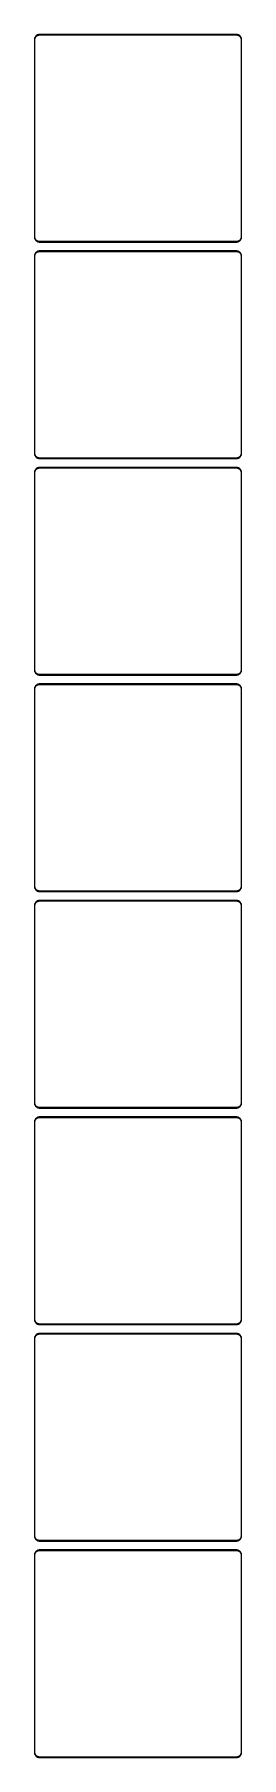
# Model space of a CAD drawing. Header units: metres. Extents: x -105 to 105, y 3180 to 6456.
# Drawn here: x -105 to 105, y 4713 to 6456 of the extents above; entities that cross this region are included whole.
import ezdxf

# ---------------------------------------------------------------- set-up
doc = ezdxf.new("R2010")
doc.units = ezdxf.units.M

msp = doc.modelspace()

# ---------------------------------------------------------------- linework, layer by layer
for p, q in [((-104.961, 6451.63), (-105, 6451)), ((-105, 6451), (-105, 6251)), ((-104.843, 6452.24), (-104.961, 6451.63)), ((-104.649, 6452.84), (-104.843, 6452.24)), ((-104.382, 6453.41), (-104.649, 6452.84)), ((-104.5, 6450.75), (-104.463, 6451.35)), ((-104.5, 6251.25), (-104.5, 6450.75)), ((-104.463, 6451.35), (-104.351, 6451.93)), ((-104.045, 6453.94), (-104.382, 6453.41)), ((-104.351, 6451.93), (-104.166, 6452.5)), ((-104.166, 6452.5), (-103.912, 6453.04)), ((-103.645, 6454.42), (-104.045, 6453.94)), ((-103.912, 6453.04), (-103.593, 6453.54)), ((-103.187, 6454.85), (-103.645, 6454.42)), ((-103.593, 6453.54), (-103.213, 6454)), ((-103.213, 6454), (-102.778, 6454.41)), ((-102.679, 6455.22), (-103.187, 6454.85)), ((-102.778, 6454.41), (-102.295, 6454.76)), ((-102.129, 6455.52), (-102.679, 6455.22)), ((-102.295, 6454.76), (-101.772, 6455.05)), ((-101.545, 6455.76), (-102.129, 6455.52)), ((-101.772, 6455.05), (-101.218, 6455.27)), ((-100.937, 6455.91), (-101.545, 6455.76)), ((-101.218, 6455.27), (-100.64, 6455.42)), ((-100.314, 6455.99), (-100.937, 6455.91)), ((-100.64, 6455.42), (-100.048, 6455.49)), ((100.314, 6455.99), (-100.314, 6455.99)), ((-100.048, 6455.49), (100.048, 6455.49)), ((100.048, 6455.49), (100.64, 6455.42)), ((100.937, 6455.91), (100.314, 6455.99)), ((100.64, 6455.42), (101.218, 6455.27)), ((101.545, 6455.76), (100.937, 6455.91)), ((101.218, 6455.27), (101.772, 6455.05)), ((102.129, 6455.52), (101.545, 6455.76)), ((101.772, 6455.05), (102.295, 6454.76)), ((102.679, 6455.22), (102.129, 6455.52)), ((102.295, 6454.76), (102.778, 6454.41)), ((103.187, 6454.85), (102.679, 6455.22)), ((102.778, 6454.41), (103.213, 6454)), ((103.645, 6454.42), (103.187, 6454.85)), ((103.213, 6454), (103.593, 6453.54)), ((103.593, 6453.54), (103.912, 6453.04)), ((104.045, 6453.94), (103.645, 6454.42)), ((103.912, 6453.04), (104.166, 6452.5)), ((104.382, 6453.41), (104.045, 6453.94)), ((104.166, 6452.5), (104.351, 6451.93)), ((104.351, 6451.93), (104.463, 6451.35)), ((104.649, 6452.84), (104.382, 6453.41)), ((104.463, 6451.35), (104.5, 6450.75)), ((104.5, 6450.75), (104.5, 6251.25)), ((104.843, 6452.24), (104.649, 6452.84)), ((104.961, 6451.63), (104.843, 6452.24)), ((105, 6451), (104.961, 6451.63)), ((105, 6251), (105, 6451)), ((-105, 6251), (-104.961, 6250.37)), ((-104.961, 6250.37), (-104.843, 6249.76)), ((-104.843, 6249.76), (-104.649, 6249.16)), ((-104.649, 6249.16), (-104.382, 6248.59)), ((-104.463, 6250.65), (-104.5, 6251.25)), ((-104.351, 6250.07), (-104.463, 6250.65)), ((-104.382, 6248.59), (-104.045, 6248.06)), ((-104.166, 6249.5), (-104.351, 6250.07)), ((-103.912, 6248.96), (-104.166, 6249.5)), ((-104.045, 6248.06), (-103.645, 6247.58)), ((-103.593, 6248.46), (-103.912, 6248.96)), ((-103.645, 6247.58), (-103.187, 6247.15)), ((-103.213, 6248), (-103.593, 6248.46)), ((-102.778, 6247.59), (-103.213, 6248)), ((-103.187, 6247.15), (-102.679, 6246.78)), ((-102.295, 6247.24), (-102.778, 6247.59)), ((-102.679, 6246.78), (-102.129, 6246.48)), ((-101.772, 6246.95), (-102.295, 6247.24)), ((-102.129, 6246.48), (-101.545, 6246.24)), ((-101.218, 6246.73), (-101.772, 6246.95)), ((-101.545, 6246.24), (-100.937, 6246.09)), ((-100.64, 6246.58), (-101.218, 6246.73)), ((-100.937, 6246.09), (-100.314, 6246.01)), ((-100.048, 6246.51), (-100.64, 6246.58)), ((-100.314, 6246.01), (100.314, 6246.01)), ((100.048, 6246.51), (-100.048, 6246.51)), ((100.64, 6246.58), (100.048, 6246.51)), ((100.314, 6246.01), (100.937, 6246.09)), ((101.218, 6246.73), (100.64, 6246.58)), ((100.937, 6246.09), (101.545, 6246.24)), ((101.772, 6246.95), (101.218, 6246.73)), ((101.545, 6246.24), (102.129, 6246.48)), ((102.295, 6247.24), (101.772, 6246.95)), ((102.129, 6246.48), (102.679, 6246.78)), ((102.778, 6247.59), (102.295, 6247.24)), ((102.679, 6246.78), (103.187, 6247.15)), ((103.213, 6248), (102.778, 6247.59)), ((103.187, 6247.15), (103.645, 6247.58)), ((103.593, 6248.46), (103.213, 6248)), ((103.912, 6248.96), (103.593, 6248.46)), ((103.645, 6247.58), (104.045, 6248.06)), ((104.166, 6249.5), (103.912, 6248.96)), ((104.045, 6248.06), (104.382, 6248.59)), ((104.351, 6250.07), (104.166, 6249.5)), ((104.463, 6250.65), (104.351, 6250.07)), ((104.382, 6248.59), (104.649, 6249.16)), ((104.5, 6251.25), (104.463, 6250.65)), ((104.649, 6249.16), (104.843, 6249.76)), ((104.843, 6249.76), (104.961, 6250.37)), ((104.961, 6250.37), (105, 6251)), ((-104.961, 6232.63), (-105, 6232)), ((-105, 6232), (-105, 6032)), ((-104.843, 6233.24), (-104.961, 6232.63)), ((-104.649, 6233.84), (-104.843, 6233.24)), ((-104.382, 6234.41), (-104.649, 6233.84)), ((-104.5, 6231.75), (-104.463, 6232.35)), ((-104.5, 6032.25), (-104.5, 6231.75)), ((-104.463, 6232.35), (-104.351, 6232.93)), ((-104.045, 6234.94), (-104.382, 6234.41)), ((-104.351, 6232.93), (-104.166, 6233.5)), ((-104.166, 6233.5), (-103.912, 6234.04)), ((-103.645, 6235.42), (-104.045, 6234.94)), ((-103.912, 6234.04), (-103.593, 6234.54)), ((-103.187, 6235.85), (-103.645, 6235.42)), ((-103.593, 6234.54), (-103.213, 6235)), ((-103.213, 6235), (-102.778, 6235.41)), ((-102.679, 6236.22), (-103.187, 6235.85)), ((-102.778, 6235.41), (-102.295, 6235.76)), ((-102.129, 6236.52), (-102.679, 6236.22)), ((-102.295, 6235.76), (-101.772, 6236.05)), ((-101.545, 6236.76), (-102.129, 6236.52)), ((-101.772, 6236.05), (-101.218, 6236.27)), ((-100.937, 6236.91), (-101.545, 6236.76)), ((-101.218, 6236.27), (-100.64, 6236.42)), ((-100.314, 6236.99), (-100.937, 6236.91)), ((-100.64, 6236.42), (-100.048, 6236.49)), ((100.314, 6236.99), (-100.314, 6236.99)), ((-100.048, 6236.49), (100.048, 6236.49)), ((100.048, 6236.49), (100.64, 6236.42)), ((100.937, 6236.91), (100.314, 6236.99)), ((100.64, 6236.42), (101.218, 6236.27)), ((101.545, 6236.76), (100.937, 6236.91)), ((101.218, 6236.27), (101.772, 6236.05)), ((102.129, 6236.52), (101.545, 6236.76)), ((101.772, 6236.05), (102.295, 6235.76)), ((102.679, 6236.22), (102.129, 6236.52)), ((102.295, 6235.76), (102.778, 6235.41)), ((103.187, 6235.85), (102.679, 6236.22)), ((102.778, 6235.41), (103.213, 6235)), ((103.645, 6235.42), (103.187, 6235.85)), ((103.213, 6235), (103.593, 6234.54)), ((103.593, 6234.54), (103.912, 6234.04)), ((104.045, 6234.94), (103.645, 6235.42)), ((103.912, 6234.04), (104.166, 6233.5)), ((104.382, 6234.41), (104.045, 6234.94)), ((104.166, 6233.5), (104.351, 6232.93)), ((104.351, 6232.93), (104.463, 6232.35)), ((104.649, 6233.84), (104.382, 6234.41)), ((104.463, 6232.35), (104.5, 6231.75)), ((104.5, 6231.75), (104.5, 6032.25)), ((104.843, 6233.24), (104.649, 6233.84)), ((104.961, 6232.63), (104.843, 6233.24)), ((105, 6232), (104.961, 6232.63)), ((105, 6032), (105, 6232)), ((-105, 6032), (-104.961, 6031.37)), ((-104.961, 6031.37), (-104.843, 6030.76)), ((-104.843, 6030.76), (-104.649, 6030.16)), ((-104.463, 6031.65), (-104.5, 6032.25)), ((-104.351, 6031.07), (-104.463, 6031.65)), ((-104.166, 6030.5), (-104.351, 6031.07)), ((104.351, 6031.07), (104.166, 6030.5)), ((104.463, 6031.65), (104.351, 6031.07)), ((104.5, 6032.25), (104.463, 6031.65)), ((104.649, 6030.16), (104.843, 6030.76)), ((104.843, 6030.76), (104.961, 6031.37)), ((104.961, 6031.37), (105, 6032)), ((-104.961, 6013.63), (-105, 6013)), ((-104.843, 6014.24), (-104.961, 6013.63)), ((-104.649, 6014.84), (-104.843, 6014.24)), ((-104.649, 6030.16), (-104.382, 6029.59)), ((-104.382, 6015.41), (-104.649, 6014.84)), ((-104.5, 6012.75), (-104.463, 6013.35)), ((-104.463, 6013.35), (-104.351, 6013.93)), ((-104.382, 6029.59), (-104.045, 6029.06)), ((-104.045, 6015.94), (-104.382, 6015.41)), ((-104.351, 6013.93), (-104.166, 6014.5)), ((-103.912, 6029.96), (-104.166, 6030.5)), ((-104.166, 6014.5), (-103.912, 6015.04)), ((-104.045, 6029.06), (-103.645, 6028.58)), ((-103.645, 6016.42), (-104.045, 6015.94)), ((-103.593, 6029.46), (-103.912, 6029.96)), ((-103.912, 6015.04), (-103.593, 6015.54)), ((-103.645, 6028.58), (-103.187, 6028.15)), ((-103.187, 6016.85), (-103.645, 6016.42)), ((-103.213, 6029), (-103.593, 6029.46)), ((-103.593, 6015.54), (-103.213, 6016)), ((-102.778, 6028.59), (-103.213, 6029)), ((-103.213, 6016), (-102.778, 6016.41)), ((-103.187, 6028.15), (-102.679, 6027.78)), ((-102.679, 6017.22), (-103.187, 6016.85)), ((-102.295, 6028.24), (-102.778, 6028.59)), ((-102.778, 6016.41), (-102.295, 6016.76)), ((-102.679, 6027.78), (-102.129, 6027.48)), ((-102.129, 6017.52), (-102.679, 6017.22)), ((-101.772, 6027.95), (-102.295, 6028.24)), ((-102.295, 6016.76), (-101.772, 6017.05)), ((-102.129, 6027.48), (-101.545, 6027.24)), ((-101.545, 6017.76), (-102.129, 6017.52)), ((-101.218, 6027.73), (-101.772, 6027.95)), ((-101.772, 6017.05), (-101.218, 6017.27)), ((-101.545, 6027.24), (-100.937, 6027.09)), ((-100.937, 6017.91), (-101.545, 6017.76)), ((-100.64, 6027.58), (-101.218, 6027.73)), ((-101.218, 6017.27), (-100.64, 6017.42)), ((-100.937, 6027.09), (-100.314, 6027.01)), ((-100.314, 6017.99), (-100.937, 6017.91)), ((-100.048, 6027.51), (-100.64, 6027.58)), ((-100.64, 6017.42), (-100.048, 6017.49)), ((-100.314, 6027.01), (100.314, 6027.01)), ((100.314, 6017.99), (-100.314, 6017.99)), ((100.048, 6027.51), (-100.048, 6027.51)), ((-100.048, 6017.49), (100.048, 6017.49)), ((100.64, 6027.58), (100.048, 6027.51)), ((100.048, 6017.49), (100.64, 6017.42)), ((100.314, 6027.01), (100.937, 6027.09)), ((100.937, 6017.91), (100.314, 6017.99)), ((101.218, 6027.73), (100.64, 6027.58)), ((100.64, 6017.42), (101.218, 6017.27)), ((100.937, 6027.09), (101.545, 6027.24)), ((101.545, 6017.76), (100.937, 6017.91)), ((101.772, 6027.95), (101.218, 6027.73)), ((101.218, 6017.27), (101.772, 6017.05)), ((101.545, 6027.24), (102.129, 6027.48)), ((102.129, 6017.52), (101.545, 6017.76)), ((102.295, 6028.24), (101.772, 6027.95)), ((101.772, 6017.05), (102.295, 6016.76)), ((102.129, 6027.48), (102.679, 6027.78)), ((102.679, 6017.22), (102.129, 6017.52)), ((102.778, 6028.59), (102.295, 6028.24)), ((102.295, 6016.76), (102.778, 6016.41)), ((102.679, 6027.78), (103.187, 6028.15)), ((103.187, 6016.85), (102.679, 6017.22)), ((103.213, 6029), (102.778, 6028.59)), ((102.778, 6016.41), (103.213, 6016)), ((103.187, 6028.15), (103.645, 6028.58)), ((103.645, 6016.42), (103.187, 6016.85)), ((103.593, 6029.46), (103.213, 6029)), ((103.213, 6016), (103.593, 6015.54)), ((103.912, 6029.96), (103.593, 6029.46)), ((103.593, 6015.54), (103.912, 6015.04)), ((103.645, 6028.58), (104.045, 6029.06)), ((104.045, 6015.94), (103.645, 6016.42)), ((104.166, 6030.5), (103.912, 6029.96)), ((103.912, 6015.04), (104.166, 6014.5)), ((104.045, 6029.06), (104.382, 6029.59)), ((104.382, 6015.41), (104.045, 6015.94)), ((104.166, 6014.5), (104.351, 6013.93)), ((104.351, 6013.93), (104.463, 6013.35)), ((104.382, 6029.59), (104.649, 6030.16)), ((104.649, 6014.84), (104.382, 6015.41)), ((104.463, 6013.35), (104.5, 6012.75)), ((104.843, 6014.24), (104.649, 6014.84)), ((104.961, 6013.63), (104.843, 6014.24)), ((105, 6013), (104.961, 6013.63)), ((-105, 6013), (-105, 5813)), ((-104.5, 5813.25), (-104.5, 6012.75)), ((104.5, 6012.75), (104.5, 5813.25)), ((105, 5813), (105, 6013)), ((-105, 5813), (-104.961, 5812.37)), ((-104.961, 5812.37), (-104.843, 5811.76)), ((-104.843, 5811.76), (-104.649, 5811.16)), ((-104.649, 5811.16), (-104.382, 5810.59)), ((-104.463, 5812.65), (-104.5, 5813.25)), ((-104.351, 5812.07), (-104.463, 5812.65)), ((-104.382, 5810.59), (-104.045, 5810.06)), ((-104.166, 5811.5), (-104.351, 5812.07)), ((-103.912, 5810.96), (-104.166, 5811.5)), ((-104.045, 5810.06), (-103.645, 5809.58)), ((-103.593, 5810.46), (-103.912, 5810.96)), ((-103.645, 5809.58), (-103.187, 5809.15)), ((-103.213, 5810), (-103.593, 5810.46)), ((-102.778, 5809.59), (-103.213, 5810)), ((-103.187, 5809.15), (-102.679, 5808.78)), ((-102.295, 5809.24), (-102.778, 5809.59)), ((-102.679, 5808.78), (-102.129, 5808.48)), ((-101.772, 5808.95), (-102.295, 5809.24)), ((-102.129, 5808.48), (-101.545, 5808.24)), ((-101.218, 5808.73), (-101.772, 5808.95)), ((-101.545, 5808.24), (-100.937, 5808.09)), ((-100.64, 5808.58), (-101.218, 5808.73)), ((-100.937, 5808.09), (-100.314, 5808.01)), ((-100.048, 5808.51), (-100.64, 5808.58)), ((-100.314, 5808.01), (100.314, 5808.01)), ((100.048, 5808.51), (-100.048, 5808.51)), ((100.64, 5808.58), (100.048, 5808.51)), ((100.314, 5808.01), (100.937, 5808.09)), ((101.218, 5808.73), (100.64, 5808.58)), ((100.937, 5808.09), (101.545, 5808.24)), ((101.772, 5808.95), (101.218, 5808.73)), ((101.545, 5808.24), (102.129, 5808.48)), ((102.295, 5809.24), (101.772, 5808.95)), ((102.129, 5808.48), (102.679, 5808.78)), ((102.778, 5809.59), (102.295, 5809.24)), ((102.679, 5808.78), (103.187, 5809.15)), ((103.213, 5810), (102.778, 5809.59)), ((103.187, 5809.15), (103.645, 5809.58)), ((103.593, 5810.46), (103.213, 5810)), ((103.912, 5810.96), (103.593, 5810.46)), ((103.645, 5809.58), (104.045, 5810.06)), ((104.166, 5811.5), (103.912, 5810.96)), ((104.045, 5810.06), (104.382, 5810.59)), ((104.351, 5812.07), (104.166, 5811.5)), ((104.463, 5812.65), (104.351, 5812.07)), ((104.382, 5810.59), (104.649, 5811.16)), ((104.5, 5813.25), (104.463, 5812.65)), ((104.649, 5811.16), (104.843, 5811.76)), ((104.843, 5811.76), (104.961, 5812.37)), ((104.961, 5812.37), (105, 5813)), ((-104.961, 5794.63), (-105, 5794)), ((-105, 5794), (-105, 5594)), ((-104.843, 5795.24), (-104.961, 5794.63)), ((-104.649, 5795.84), (-104.843, 5795.24)), ((-104.382, 5796.41), (-104.649, 5795.84)), ((-104.5, 5793.75), (-104.463, 5794.35)), ((-104.5, 5594.25), (-104.5, 5793.75)), ((-104.463, 5794.35), (-104.351, 5794.93)), ((-104.045, 5796.94), (-104.382, 5796.41)), ((-104.351, 5794.93), (-104.166, 5795.5)), ((-104.166, 5795.5), (-103.912, 5796.04)), ((-103.645, 5797.42), (-104.045, 5796.94)), ((-103.912, 5796.04), (-103.593, 5796.54)), ((-103.187, 5797.85), (-103.645, 5797.42)), ((-103.593, 5796.54), (-103.213, 5797)), ((-103.213, 5797), (-102.778, 5797.41)), ((-102.679, 5798.22), (-103.187, 5797.85)), ((-102.778, 5797.41), (-102.295, 5797.76)), ((-102.129, 5798.52), (-102.679, 5798.22)), ((-102.295, 5797.76), (-101.772, 5798.05)), ((-101.545, 5798.76), (-102.129, 5798.52)), ((-101.772, 5798.05), (-101.218, 5798.27)), ((-100.937, 5798.91), (-101.545, 5798.76)), ((-101.218, 5798.27), (-100.64, 5798.42)), ((-100.314, 5798.99), (-100.937, 5798.91)), ((-100.64, 5798.42), (-100.048, 5798.49)), ((100.314, 5798.99), (-100.314, 5798.99)), ((-100.048, 5798.49), (100.048, 5798.49)), ((100.048, 5798.49), (100.64, 5798.42)), ((100.937, 5798.91), (100.314, 5798.99)), ((100.64, 5798.42), (101.218, 5798.27)), ((101.545, 5798.76), (100.937, 5798.91)), ((101.218, 5798.27), (101.772, 5798.05)), ((102.129, 5798.52), (101.545, 5798.76)), ((101.772, 5798.05), (102.295, 5797.76)), ((102.679, 5798.22), (102.129, 5798.52)), ((102.295, 5797.76), (102.778, 5797.41)), ((103.187, 5797.85), (102.679, 5798.22)), ((102.778, 5797.41), (103.213, 5797)), ((103.645, 5797.42), (103.187, 5797.85)), ((103.213, 5797), (103.593, 5796.54)), ((103.593, 5796.54), (103.912, 5796.04)), ((104.045, 5796.94), (103.645, 5797.42)), ((103.912, 5796.04), (104.166, 5795.5)), ((104.382, 5796.41), (104.045, 5796.94)), ((104.166, 5795.5), (104.351, 5794.93)), ((104.351, 5794.93), (104.463, 5794.35)), ((104.649, 5795.84), (104.382, 5796.41)), ((104.463, 5794.35), (104.5, 5793.75)), ((104.5, 5793.75), (104.5, 5594.25)), ((104.843, 5795.24), (104.649, 5795.84)), ((104.961, 5794.63), (104.843, 5795.24)), ((105, 5794), (104.961, 5794.63)), ((105, 5594), (105, 5794)), ((-105, 5594), (-104.961, 5593.37)), ((-104.961, 5593.37), (-104.843, 5592.76)), ((-104.843, 5592.76), (-104.649, 5592.16)), ((-104.649, 5592.16), (-104.382, 5591.59)), ((-104.463, 5593.65), (-104.5, 5594.25)), ((-104.351, 5593.07), (-104.463, 5593.65)), ((-104.382, 5591.59), (-104.045, 5591.06)), ((-104.045, 5577.94), (-104.382, 5577.41)), ((-104.166, 5592.5), (-104.351, 5593.07)), ((-103.912, 5591.96), (-104.166, 5592.5)), ((-104.045, 5591.06), (-103.645, 5590.58)), ((-103.645, 5578.42), (-104.045, 5577.94)), ((-103.593, 5591.46), (-103.912, 5591.96)), ((-103.912, 5577.04), (-103.593, 5577.54)), ((-103.645, 5590.58), (-103.187, 5590.15)), ((-103.187, 5578.85), (-103.645, 5578.42)), ((-103.213, 5591), (-103.593, 5591.46)), ((-103.593, 5577.54), (-103.213, 5578)), ((-102.778, 5590.59), (-103.213, 5591)), ((-103.213, 5578), (-102.778, 5578.41)), ((-103.187, 5590.15), (-102.679, 5589.78)), ((-102.679, 5579.22), (-103.187, 5578.85)), ((-102.295, 5590.24), (-102.778, 5590.59)), ((-102.778, 5578.41), (-102.295, 5578.76)), ((-102.679, 5589.78), (-102.129, 5589.48)), ((-102.129, 5579.52), (-102.679, 5579.22)), ((-101.772, 5589.95), (-102.295, 5590.24)), ((-102.295, 5578.76), (-101.772, 5579.05)), ((-102.129, 5589.48), (-101.545, 5589.24)), ((-101.545, 5579.76), (-102.129, 5579.52)), ((-101.218, 5589.73), (-101.772, 5589.95)), ((-101.772, 5579.05), (-101.218, 5579.27)), ((-101.545, 5589.24), (-100.937, 5589.09)), ((-100.937, 5579.91), (-101.545, 5579.76)), ((-100.64, 5589.58), (-101.218, 5589.73)), ((-101.218, 5579.27), (-100.64, 5579.42)), ((-100.937, 5589.09), (-100.314, 5589.01)), ((-100.314, 5579.99), (-100.937, 5579.91)), ((-100.048, 5589.51), (-100.64, 5589.58)), ((-100.64, 5579.42), (-100.048, 5579.49)), ((-100.314, 5589.01), (100.314, 5589.01)), ((100.314, 5579.99), (-100.314, 5579.99)), ((100.048, 5589.51), (-100.048, 5589.51)), ((-100.048, 5579.49), (100.048, 5579.49)), ((100.64, 5589.58), (100.048, 5589.51)), ((100.048, 5579.49), (100.64, 5579.42)), ((100.314, 5589.01), (100.937, 5589.09)), ((100.937, 5579.91), (100.314, 5579.99)), ((101.218, 5589.73), (100.64, 5589.58)), ((100.64, 5579.42), (101.218, 5579.27)), ((100.937, 5589.09), (101.545, 5589.24)), ((101.545, 5579.76), (100.937, 5579.91)), ((101.772, 5589.95), (101.218, 5589.73)), ((101.218, 5579.27), (101.772, 5579.05)), ((101.545, 5589.24), (102.129, 5589.48)), ((102.129, 5579.52), (101.545, 5579.76)), ((102.295, 5590.24), (101.772, 5589.95)), ((101.772, 5579.05), (102.295, 5578.76)), ((102.129, 5589.48), (102.679, 5589.78)), ((102.679, 5579.22), (102.129, 5579.52)), ((102.778, 5590.59), (102.295, 5590.24)), ((102.295, 5578.76), (102.778, 5578.41)), ((102.679, 5589.78), (103.187, 5590.15)), ((103.187, 5578.85), (102.679, 5579.22)), ((103.213, 5591), (102.778, 5590.59)), ((102.778, 5578.41), (103.213, 5578)), ((103.187, 5590.15), (103.645, 5590.58)), ((103.645, 5578.42), (103.187, 5578.85)), ((103.593, 5591.46), (103.213, 5591)), ((103.213, 5578), (103.593, 5577.54)), ((103.912, 5591.96), (103.593, 5591.46)), ((103.593, 5577.54), (103.912, 5577.04)), ((103.645, 5590.58), (104.045, 5591.06)), ((104.045, 5577.94), (103.645, 5578.42)), ((104.166, 5592.5), (103.912, 5591.96)), ((104.045, 5591.06), (104.382, 5591.59)), ((104.382, 5577.41), (104.045, 5577.94)), ((104.351, 5593.07), (104.166, 5592.5)), ((104.463, 5593.65), (104.351, 5593.07)), ((104.382, 5591.59), (104.649, 5592.16)), ((104.5, 5594.25), (104.463, 5593.65)), ((104.649, 5592.16), (104.843, 5592.76)), ((104.843, 5592.76), (104.961, 5593.37)), ((104.961, 5593.37), (105, 5594)), ((-104.961, 5575.63), (-105, 5575)), ((-105, 5575), (-105, 5375)), ((-104.843, 5576.24), (-104.961, 5575.63)), ((-104.649, 5576.84), (-104.843, 5576.24)), ((-104.382, 5577.41), (-104.649, 5576.84)), ((-104.5, 5574.75), (-104.463, 5575.35)), ((-104.5, 5375.25), (-104.5, 5574.75)), ((-104.463, 5575.35), (-104.351, 5575.93)), ((-104.351, 5575.93), (-104.166, 5576.5)), ((-104.166, 5576.5), (-103.912, 5577.04)), ((103.912, 5577.04), (104.166, 5576.5)), ((104.166, 5576.5), (104.351, 5575.93)), ((104.351, 5575.93), (104.463, 5575.35)), ((104.649, 5576.84), (104.382, 5577.41)), ((104.463, 5575.35), (104.5, 5574.75)), ((104.5, 5574.75), (104.5, 5375.25)), ((104.843, 5576.24), (104.649, 5576.84)), ((104.961, 5575.63), (104.843, 5576.24)), ((105, 5575), (104.961, 5575.63)), ((105, 5375), (105, 5575)), ((-105, 5375), (-104.961, 5374.37)), ((-104.961, 5374.37), (-104.843, 5373.76)), ((-104.843, 5373.76), (-104.649, 5373.16)), ((-104.649, 5373.16), (-104.382, 5372.59)), ((-104.463, 5374.65), (-104.5, 5375.25)), ((-104.351, 5374.07), (-104.463, 5374.65)), ((-104.382, 5372.59), (-104.045, 5372.06)), ((-104.166, 5373.5), (-104.351, 5374.07)), ((-103.912, 5372.96), (-104.166, 5373.5)), ((-104.045, 5372.06), (-103.645, 5371.58)), ((-103.593, 5372.46), (-103.912, 5372.96)), ((-103.645, 5371.58), (-103.187, 5371.15)), ((-103.213, 5372), (-103.593, 5372.46)), ((-102.778, 5371.59), (-103.213, 5372)), ((-103.187, 5371.15), (-102.679, 5370.78)), ((-102.295, 5371.24), (-102.778, 5371.59)), ((-102.679, 5370.78), (-102.129, 5370.48)), ((-101.772, 5370.95), (-102.295, 5371.24)), ((-102.129, 5370.48), (-101.545, 5370.24)), ((-101.218, 5370.73), (-101.772, 5370.95)), ((-101.545, 5370.24), (-100.937, 5370.09)), ((-100.64, 5370.58), (-101.218, 5370.73)), ((-100.937, 5370.09), (-100.314, 5370.01)), ((-100.048, 5370.51), (-100.64, 5370.58)), ((-100.314, 5370.01), (100.314, 5370.01)), ((100.048, 5370.51), (-100.048, 5370.51)), ((100.64, 5370.58), (100.048, 5370.51)), ((100.314, 5370.01), (100.937, 5370.09)), ((101.218, 5370.73), (100.64, 5370.58)), ((100.937, 5370.09), (101.545, 5370.24)), ((101.772, 5370.95), (101.218, 5370.73)), ((101.545, 5370.24), (102.129, 5370.48)), ((102.295, 5371.24), (101.772, 5370.95)), ((102.129, 5370.48), (102.679, 5370.78)), ((102.778, 5371.59), (102.295, 5371.24)), ((102.679, 5370.78), (103.187, 5371.15)), ((103.213, 5372), (102.778, 5371.59)), ((103.187, 5371.15), (103.645, 5371.58)), ((103.593, 5372.46), (103.213, 5372)), ((103.912, 5372.96), (103.593, 5372.46)), ((103.645, 5371.58), (104.045, 5372.06)), ((104.166, 5373.5), (103.912, 5372.96)), ((104.045, 5372.06), (104.382, 5372.59)), ((104.351, 5374.07), (104.166, 5373.5)), ((104.463, 5374.65), (104.351, 5374.07)), ((104.382, 5372.59), (104.649, 5373.16)), ((104.5, 5375.25), (104.463, 5374.65)), ((104.649, 5373.16), (104.843, 5373.76)), ((104.843, 5373.76), (104.961, 5374.37)), ((104.961, 5374.37), (105, 5375)), ((-104.961, 5356.63), (-105, 5356)), ((-105, 5356), (-105, 5156)), ((-104.843, 5357.24), (-104.961, 5356.63)), ((-104.649, 5357.84), (-104.843, 5357.24)), ((-104.382, 5358.41), (-104.649, 5357.84)), ((-104.5, 5355.75), (-104.463, 5356.35)), ((-104.5, 5156.25), (-104.5, 5355.75)), ((-104.463, 5356.35), (-104.351, 5356.93)), ((-104.045, 5358.94), (-104.382, 5358.41)), ((-104.351, 5356.93), (-104.166, 5357.5)), ((-104.166, 5357.5), (-103.912, 5358.04)), ((-103.645, 5359.42), (-104.045, 5358.94)), ((-103.912, 5358.04), (-103.593, 5358.54)), ((-103.187, 5359.85), (-103.645, 5359.42)), ((-103.593, 5358.54), (-103.213, 5359)), ((-103.213, 5359), (-102.778, 5359.41)), ((-102.679, 5360.22), (-103.187, 5359.85)), ((-102.778, 5359.41), (-102.295, 5359.76)), ((-102.129, 5360.52), (-102.679, 5360.22)), ((-102.295, 5359.76), (-101.772, 5360.05)), ((-101.545, 5360.76), (-102.129, 5360.52)), ((-101.772, 5360.05), (-101.218, 5360.27)), ((-100.937, 5360.91), (-101.545, 5360.76)), ((-101.218, 5360.27), (-100.64, 5360.42)), ((-100.314, 5360.99), (-100.937, 5360.91)), ((-100.64, 5360.42), (-100.048, 5360.49)), ((100.314, 5360.99), (-100.314, 5360.99)), ((-100.048, 5360.49), (100.048, 5360.49)), ((100.048, 5360.49), (100.64, 5360.42)), ((100.937, 5360.91), (100.314, 5360.99)), ((100.64, 5360.42), (101.218, 5360.27)), ((101.545, 5360.76), (100.937, 5360.91)), ((101.218, 5360.27), (101.772, 5360.05)), ((102.129, 5360.52), (101.545, 5360.76)), ((101.772, 5360.05), (102.295, 5359.76)), ((102.679, 5360.22), (102.129, 5360.52)), ((102.295, 5359.76), (102.778, 5359.41)), ((103.187, 5359.85), (102.679, 5360.22)), ((102.778, 5359.41), (103.213, 5359)), ((103.645, 5359.42), (103.187, 5359.85)), ((103.213, 5359), (103.593, 5358.54)), ((103.593, 5358.54), (103.912, 5358.04)), ((104.045, 5358.94), (103.645, 5359.42)), ((103.912, 5358.04), (104.166, 5357.5)), ((104.382, 5358.41), (104.045, 5358.94)), ((104.166, 5357.5), (104.351, 5356.93)), ((104.351, 5356.93), (104.463, 5356.35)), ((104.649, 5357.84), (104.382, 5358.41)), ((104.463, 5356.35), (104.5, 5355.75)), ((104.5, 5355.75), (104.5, 5156.25)), ((104.843, 5357.24), (104.649, 5357.84)), ((104.961, 5356.63), (104.843, 5357.24)), ((105, 5356), (104.961, 5356.63)), ((105, 5156), (105, 5356)), ((-105, 5156), (-104.961, 5155.37)), ((-104.961, 5155.37), (-104.843, 5154.76)), ((-104.843, 5154.76), (-104.649, 5154.16)), ((-104.649, 5154.16), (-104.382, 5153.59)), ((-104.463, 5155.65), (-104.5, 5156.25)), ((-104.351, 5155.07), (-104.463, 5155.65)), ((-104.382, 5153.59), (-104.045, 5153.06)), ((-104.166, 5154.5), (-104.351, 5155.07)), ((-103.912, 5153.96), (-104.166, 5154.5)), ((-104.045, 5153.06), (-103.645, 5152.58)), ((-103.593, 5153.46), (-103.912, 5153.96)), ((-103.645, 5152.58), (-103.187, 5152.15)), ((-103.213, 5153), (-103.593, 5153.46)), ((-102.778, 5152.59), (-103.213, 5153)), ((-103.187, 5152.15), (-102.679, 5151.78)), ((-102.295, 5152.24), (-102.778, 5152.59)), ((-102.679, 5151.78), (-102.129, 5151.48)), ((-101.772, 5151.95), (-102.295, 5152.24)), ((-102.129, 5151.48), (-101.545, 5151.24)), ((-101.218, 5151.73), (-101.772, 5151.95)), ((-101.545, 5151.24), (-100.937, 5151.09)), ((-100.937, 5141.91), (-101.545, 5141.76)), ((-100.64, 5151.58), (-101.218, 5151.73)), ((-100.937, 5151.09), (-100.314, 5151.01)), ((-100.314, 5141.99), (-100.937, 5141.91)), ((-100.048, 5151.51), (-100.64, 5151.58)), ((-100.314, 5151.01), (100.314, 5151.01)), ((100.314, 5141.99), (-100.314, 5141.99)), ((100.048, 5151.51), (-100.048, 5151.51)), ((100.64, 5151.58), (100.048, 5151.51)), ((100.314, 5151.01), (100.937, 5151.09)), ((100.937, 5141.91), (100.314, 5141.99)), ((101.218, 5151.73), (100.64, 5151.58)), ((100.937, 5151.09), (101.545, 5151.24)), ((101.545, 5141.76), (100.937, 5141.91)), ((101.772, 5151.95), (101.218, 5151.73)), ((101.545, 5151.24), (102.129, 5151.48)), ((102.295, 5152.24), (101.772, 5151.95)), ((102.129, 5151.48), (102.679, 5151.78)), ((102.778, 5152.59), (102.295, 5152.24)), ((102.679, 5151.78), (103.187, 5152.15)), ((103.213, 5153), (102.778, 5152.59)), ((103.187, 5152.15), (103.645, 5152.58)), ((103.593, 5153.46), (103.213, 5153)), ((103.912, 5153.96), (103.593, 5153.46)), ((103.645, 5152.58), (104.045, 5153.06)), ((104.166, 5154.5), (103.912, 5153.96)), ((104.045, 5153.06), (104.382, 5153.59)), ((104.351, 5155.07), (104.166, 5154.5)), ((104.463, 5155.65), (104.351, 5155.07)), ((104.382, 5153.59), (104.649, 5154.16)), ((104.5, 5156.25), (104.463, 5155.65)), ((104.649, 5154.16), (104.843, 5154.76)), ((104.843, 5154.76), (104.961, 5155.37)), ((104.961, 5155.37), (105, 5156)), ((-104.961, 5137.63), (-105, 5137)), ((-105, 5137), (-105, 4937)), ((-104.843, 5138.24), (-104.961, 5137.63)), ((-104.649, 5138.84), (-104.843, 5138.24)), ((-104.382, 5139.41), (-104.649, 5138.84)), ((-104.5, 5136.75), (-104.463, 5137.35)), ((-104.5, 4937.25), (-104.5, 5136.75)), ((-104.463, 5137.35), (-104.351, 5137.93)), ((-104.045, 5139.94), (-104.382, 5139.41)), ((-104.351, 5137.93), (-104.166, 5138.5)), ((-104.166, 5138.5), (-103.912, 5139.04)), ((-103.645, 5140.42), (-104.045, 5139.94)), ((-103.912, 5139.04), (-103.593, 5139.54)), ((-103.187, 5140.85), (-103.645, 5140.42)), ((-103.593, 5139.54), (-103.213, 5140)), ((-103.213, 5140), (-102.778, 5140.41)), ((-102.679, 5141.22), (-103.187, 5140.85)), ((-102.778, 5140.41), (-102.295, 5140.76)), ((-102.129, 5141.52), (-102.679, 5141.22)), ((-102.295, 5140.76), (-101.772, 5141.05)), ((-101.545, 5141.76), (-102.129, 5141.52)), ((-101.772, 5141.05), (-101.218, 5141.27)), ((-101.218, 5141.27), (-100.64, 5141.42)), ((-100.64, 5141.42), (-100.048, 5141.49)), ((-100.048, 5141.49), (100.048, 5141.49)), ((100.048, 5141.49), (100.64, 5141.42)), ((100.64, 5141.42), (101.218, 5141.27)), ((101.218, 5141.27), (101.772, 5141.05)), ((102.129, 5141.52), (101.545, 5141.76)), ((101.772, 5141.05), (102.295, 5140.76)), ((102.679, 5141.22), (102.129, 5141.52)), ((102.295, 5140.76), (102.778, 5140.41)), ((103.187, 5140.85), (102.679, 5141.22)), ((102.778, 5140.41), (103.213, 5140)), ((103.645, 5140.42), (103.187, 5140.85)), ((103.213, 5140), (103.593, 5139.54)), ((103.593, 5139.54), (103.912, 5139.04)), ((104.045, 5139.94), (103.645, 5140.42)), ((103.912, 5139.04), (104.166, 5138.5)), ((104.382, 5139.41), (104.045, 5139.94)), ((104.166, 5138.5), (104.351, 5137.93)), ((104.351, 5137.93), (104.463, 5137.35)), ((104.649, 5138.84), (104.382, 5139.41)), ((104.463, 5137.35), (104.5, 5136.75)), ((104.5, 5136.75), (104.5, 4937.25)), ((104.843, 5138.24), (104.649, 5138.84)), ((104.961, 5137.63), (104.843, 5138.24)), ((105, 5137), (104.961, 5137.63)), ((105, 4937), (105, 5137)), ((-105, 4937), (-104.961, 4936.37)), ((-104.961, 4936.37), (-104.843, 4935.76)), ((-104.843, 4935.76), (-104.649, 4935.16)), ((-104.649, 4935.16), (-104.382, 4934.59)), ((-104.463, 4936.65), (-104.5, 4937.25)), ((-104.351, 4936.07), (-104.463, 4936.65)), ((-104.382, 4934.59), (-104.045, 4934.06)), ((-104.166, 4935.5), (-104.351, 4936.07)), ((-103.912, 4934.96), (-104.166, 4935.5)), ((-104.045, 4934.06), (-103.645, 4933.58)), ((-103.593, 4934.46), (-103.912, 4934.96)), ((-103.645, 4933.58), (-103.187, 4933.15)), ((-103.213, 4934), (-103.593, 4934.46)), ((-102.778, 4933.59), (-103.213, 4934)), ((-103.187, 4933.15), (-102.679, 4932.78)), ((-102.295, 4933.24), (-102.778, 4933.59)), ((-102.679, 4932.78), (-102.129, 4932.48)), ((-101.772, 4932.95), (-102.295, 4933.24)), ((-101.218, 4932.73), (-101.772, 4932.95)), ((-100.64, 4932.58), (-101.218, 4932.73)), ((101.218, 4932.73), (100.64, 4932.58)), ((101.772, 4932.95), (101.218, 4932.73)), ((102.295, 4933.24), (101.772, 4932.95)), ((102.129, 4932.48), (102.679, 4932.78)), ((102.778, 4933.59), (102.295, 4933.24)), ((102.679, 4932.78), (103.187, 4933.15)), ((103.213, 4934), (102.778, 4933.59)), ((103.187, 4933.15), (103.645, 4933.58)), ((103.593, 4934.46), (103.213, 4934)), ((103.912, 4934.96), (103.593, 4934.46)), ((103.645, 4933.58), (104.045, 4934.06)), ((104.166, 4935.5), (103.912, 4934.96)), ((104.045, 4934.06), (104.382, 4934.59)), ((104.351, 4936.07), (104.166, 4935.5)), ((104.463, 4936.65), (104.351, 4936.07)), ((104.382, 4934.59), (104.649, 4935.16)), ((104.5, 4937.25), (104.463, 4936.65)), ((104.649, 4935.16), (104.843, 4935.76)), ((104.843, 4935.76), (104.961, 4936.37)), ((104.961, 4936.37), (105, 4937)), ((-104.961, 4918.63), (-105, 4918)), ((-105, 4918), (-105, 4718)), ((-104.843, 4919.24), (-104.961, 4918.63)), ((-104.649, 4919.84), (-104.843, 4919.24)), ((-104.382, 4920.41), (-104.649, 4919.84)), ((-104.5, 4917.75), (-104.463, 4918.35)), ((-104.5, 4718.25), (-104.5, 4917.75)), ((-104.463, 4918.35), (-104.351, 4918.93)), ((-104.045, 4920.94), (-104.382, 4920.41)), ((-104.351, 4918.93), (-104.166, 4919.5)), ((-104.166, 4919.5), (-103.912, 4920.04)), ((-103.645, 4921.42), (-104.045, 4920.94)), ((-103.912, 4920.04), (-103.593, 4920.54)), ((-103.187, 4921.85), (-103.645, 4921.42)), ((-103.593, 4920.54), (-103.213, 4921)), ((-103.213, 4921), (-102.778, 4921.41)), ((-102.679, 4922.22), (-103.187, 4921.85)), ((-102.778, 4921.41), (-102.295, 4921.76)), ((-102.129, 4922.52), (-102.679, 4922.22)), ((-102.295, 4921.76), (-101.772, 4922.05)), ((-102.129, 4932.48), (-101.545, 4932.24)), ((-101.545, 4922.76), (-102.129, 4922.52)), ((-101.772, 4922.05), (-101.218, 4922.27)), ((-101.545, 4932.24), (-100.937, 4932.09)), ((-100.937, 4922.91), (-101.545, 4922.76)), ((-101.218, 4922.27), (-100.64, 4922.42)), ((-100.937, 4932.09), (-100.314, 4932.01)), ((-100.314, 4922.99), (-100.937, 4922.91)), ((-100.048, 4932.51), (-100.64, 4932.58)), ((-100.64, 4922.42), (-100.048, 4922.49)), ((-100.314, 4932.01), (100.314, 4932.01)), ((100.314, 4922.99), (-100.314, 4922.99)), ((100.048, 4932.51), (-100.048, 4932.51)), ((-100.048, 4922.49), (100.048, 4922.49)), ((100.64, 4932.58), (100.048, 4932.51)), ((100.048, 4922.49), (100.64, 4922.42)), ((100.314, 4932.01), (100.937, 4932.09)), ((100.937, 4922.91), (100.314, 4922.99)), ((100.64, 4922.42), (101.218, 4922.27)), ((100.937, 4932.09), (101.545, 4932.24)), ((101.545, 4922.76), (100.937, 4922.91)), ((101.218, 4922.27), (101.772, 4922.05)), ((101.545, 4932.24), (102.129, 4932.48)), ((102.129, 4922.52), (101.545, 4922.76)), ((101.772, 4922.05), (102.295, 4921.76)), ((102.679, 4922.22), (102.129, 4922.52)), ((102.295, 4921.76), (102.778, 4921.41)), ((103.187, 4921.85), (102.679, 4922.22)), ((102.778, 4921.41), (103.213, 4921)), ((103.645, 4921.42), (103.187, 4921.85)), ((103.213, 4921), (103.593, 4920.54)), ((103.593, 4920.54), (103.912, 4920.04)), ((104.045, 4920.94), (103.645, 4921.42)), ((103.912, 4920.04), (104.166, 4919.5)), ((104.382, 4920.41), (104.045, 4920.94)), ((104.166, 4919.5), (104.351, 4918.93)), ((104.351, 4918.93), (104.463, 4918.35)), ((104.649, 4919.84), (104.382, 4920.41)), ((104.463, 4918.35), (104.5, 4917.75)), ((104.5, 4917.75), (104.5, 4718.25)), ((104.843, 4919.24), (104.649, 4919.84)), ((104.961, 4918.63), (104.843, 4919.24)), ((105, 4918), (104.961, 4918.63)), ((105, 4718), (105, 4918)), ((-105, 4718), (-104.961, 4717.37)), ((-104.961, 4717.37), (-104.843, 4716.76)), ((-104.843, 4716.76), (-104.649, 4716.16)), ((-104.649, 4716.16), (-104.382, 4715.59)), ((-104.463, 4717.65), (-104.5, 4718.25)), ((-104.351, 4717.07), (-104.463, 4717.65)), ((-104.382, 4715.59), (-104.045, 4715.06)), ((-104.166, 4716.5), (-104.351, 4717.07)), ((-103.912, 4715.96), (-104.166, 4716.5)), ((-104.045, 4715.06), (-103.645, 4714.58)), ((-103.593, 4715.46), (-103.912, 4715.96)), ((-103.645, 4714.58), (-103.187, 4714.15)), ((-103.213, 4715), (-103.593, 4715.46)), ((-102.778, 4714.59), (-103.213, 4715)), ((-103.187, 4714.15), (-102.679, 4713.78)), ((-102.295, 4714.24), (-102.778, 4714.59)), ((-102.679, 4713.78), (-102.129, 4713.48)), ((-101.772, 4713.95), (-102.295, 4714.24)), ((-102.129, 4713.48), (-101.545, 4713.24)), ((-101.218, 4713.73), (-101.772, 4713.95)), ((-101.545, 4713.24), (-100.937, 4713.09)), ((-100.64, 4713.58), (-101.218, 4713.73)), ((-100.937, 4713.09), (-100.314, 4713.01)), ((-100.048, 4713.51), (-100.64, 4713.58)), ((-100.314, 4713.01), (100.314, 4713.01)), ((100.048, 4713.51), (-100.048, 4713.51)), ((100.64, 4713.58), (100.048, 4713.51)), ((100.314, 4713.01), (100.937, 4713.09)), ((101.218, 4713.73), (100.64, 4713.58)), ((100.937, 4713.09), (101.545, 4713.24)), ((101.772, 4713.95), (101.218, 4713.73)), ((101.545, 4713.24), (102.129, 4713.48)), ((102.295, 4714.24), (101.772, 4713.95)), ((102.129, 4713.48), (102.679, 4713.78)), ((102.778, 4714.59), (102.295, 4714.24)), ((102.679, 4713.78), (103.187, 4714.15)), ((103.213, 4715), (102.778, 4714.59)), ((103.187, 4714.15), (103.645, 4714.58)), ((103.593, 4715.46), (103.213, 4715)), ((103.912, 4715.96), (103.593, 4715.46)), ((103.645, 4714.58), (104.045, 4715.06)), ((104.166, 4716.5), (103.912, 4715.96)), ((104.045, 4715.06), (104.382, 4715.59)), ((104.351, 4717.07), (104.166, 4716.5)), ((104.463, 4717.65), (104.351, 4717.07)), ((104.382, 4715.59), (104.649, 4716.16)), ((104.5, 4718.25), (104.463, 4717.65)), ((104.649, 4716.16), (104.843, 4716.76)), ((104.843, 4716.76), (104.961, 4717.37)), ((104.961, 4717.37), (105, 4718))]:
    msp.add_line(p, q)

doc.saveas('drawing.dxf')
